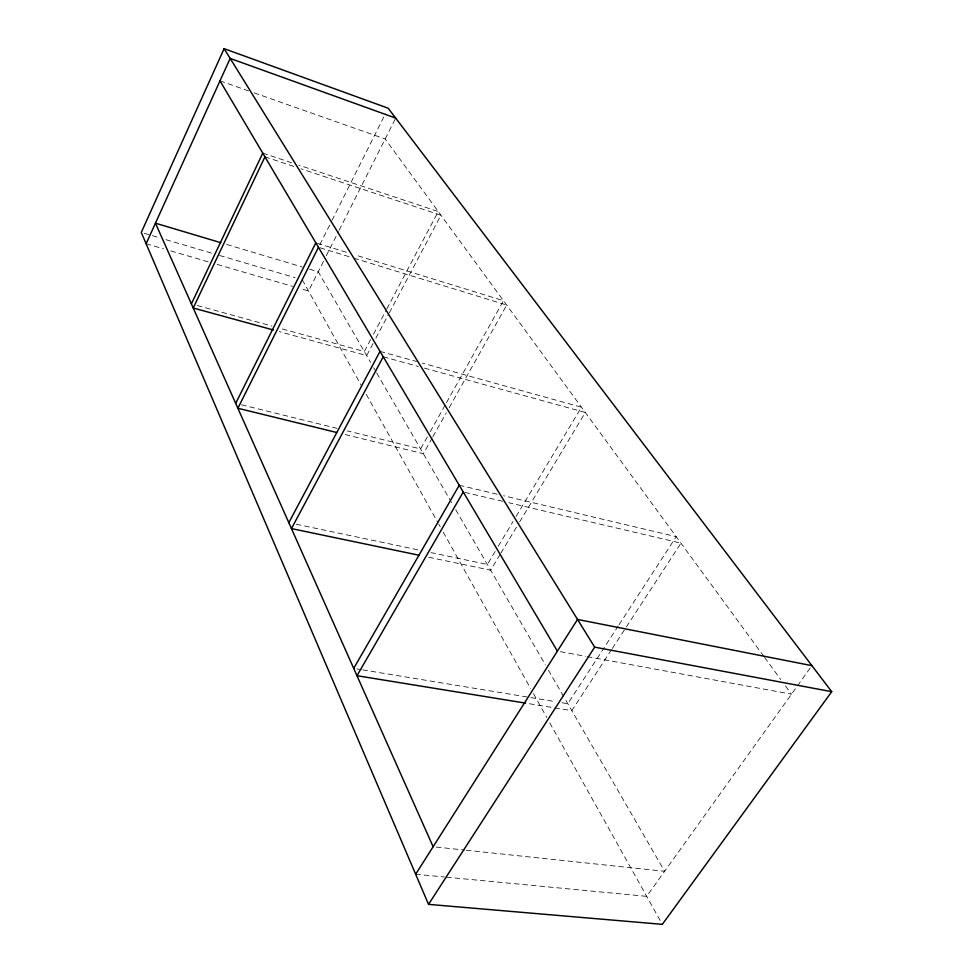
<?xml version="1.0" encoding="UTF-8"?>
<svg xmlns="http://www.w3.org/2000/svg" width="973" height="973" viewBox="0 0 973 973"><rect width="100%" height="100%" fill="white"/><g stroke="black" fill="none" stroke-linecap="round" stroke-linejoin="round"><path stroke-width="0.73" stroke-dasharray="4.87 3.65" d="M319.849 244.661L331.355 221.698M332.024 220.348L385.466 113.622M323.51 261.287L308.538 291.012L299.83 288.482M326.235 255.887L338.495 231.574M339.176 230.224L395.683 118.098M370.652 339.528L364.316 351.533L280.783 328.509M373.474 334.201L386.147 310.192M386.853 308.867L438.251 211.53L298.723 165.106M373.036 343.554L366.663 355.595L279.215 331.598M375.858 338.215L388.604 314.157M389.309 312.82L440.964 215.24L301.022 168.816M427.269 437.035L420.604 448.942L347.227 430.857M430.224 431.732L445.768 403.941M446.51 402.615L503.503 300.681L354.817 254.865M432.219 437.935L423.364 453.722L343.87 434.238M432.949 436.622L446.23 412.941M449.185 407.687L506.714 305.072L353.223 257.967M495.135 551.472L487.364 564.474L431.051 552.615M498.249 546.279L513.014 521.577M516.128 516.383L581.44 407.188L422.355 363.099M500.049 554.549L490.66 570.19L425.25 556.532M500.827 553.248L518.816 523.267M519.606 521.966L585.308 412.467L424.24 368.086M618.281 625.919L567.806 703.698L561.81 702.713M619.108 624.642L676.199 536.658L503.515 495.744M611.506 649.733L571.82 710.643L527.062 703.37M612.333 648.468L625.554 628.169M626.381 626.892L680.954 543.153L508.855 502.725M810.217 668.025L646.692 896.352L445.853 877.123M415.653 874.24L444.345 876.989M436.135 847.045L464.705 850.074M466.201 850.232L664.644 871.297L564.364 697.75M356.714 668.889L361.202 669.619M362.698 669.874L555.826 701.715M560.375 651.691L585.722 656.349M587.218 656.629L791.487 694.187L784.311 684.372M296.23 524.216L422.173 550.742M464.717 492.362L502.968 501.35M459.244 485.247L497.617 494.345M241.559 404.804L336.95 428.315M197.251 305.486L271.99 326.089M383.24 356.787L418.39 366.468M380.029 351.362L416.517 361.482M146.12 243.749L163.525 248.82M170.774 250.925L208.477 261.895M217.174 264.425L292.581 286.366M144.186 233.277L158.684 237.546M165.933 239.686L212.345 253.333M219.594 255.461L295.014 277.646M226.673 244.442L302.238 267.003M309.511 269.168L318.232 271.771L370.652 362.491M317.283 243.299L347.592 252.639M319.91 247.75L351.776 257.517M264.948 156.848L295.245 166.894M262.759 153.138L291.523 162.71M219.995 80.856L248.468 90.878M254.16 92.885L385.15 138.981L763.683 656.191M764.571 657.407L780.723 679.47M373.681 367.745L375.967 371.686M376.721 373L452.688 504.476M455.729 509.743L545.379 664.875M548.407 670.142L563.61 696.437M302.262 279.786L361.81 386.378M366.249 394.333L438.02 522.817M438.762 524.143L440.246 526.794M443.202 532.085L530.516 688.385M533.484 693.688L546.802 717.527M549.757 722.83L662.333 924.35"/><path stroke-width="1.46" d="M224.118 48.65L141.28 232.425L428.534 904.367L662.333 924.35L831.72 691.694L388.166 108.222L224.118 48.65L594.685 647.142L831.72 691.694M146.12 243.749L230.163 58.416L395.683 118.098M191.389 303.88L262.759 153.138M264.948 156.848L193.226 308.003L273.389 329.993M235.685 403.357L315.836 242.861M318.463 247.3L237.874 408.259L336.512 432.438M288.823 522.659L380.029 351.362M383.24 356.787L291.462 528.594L419.302 555.291M353.71 668.39L459.244 485.247M463.245 492.022L356.982 675.712L525.566 703.126M415.653 874.24L577.536 619.448L811.92 665.654M428.534 904.367L594.685 647.142M220.859 242.703L155.449 223.182L433.131 846.729M219.995 80.856L557.395 651.144"/></g></svg>
